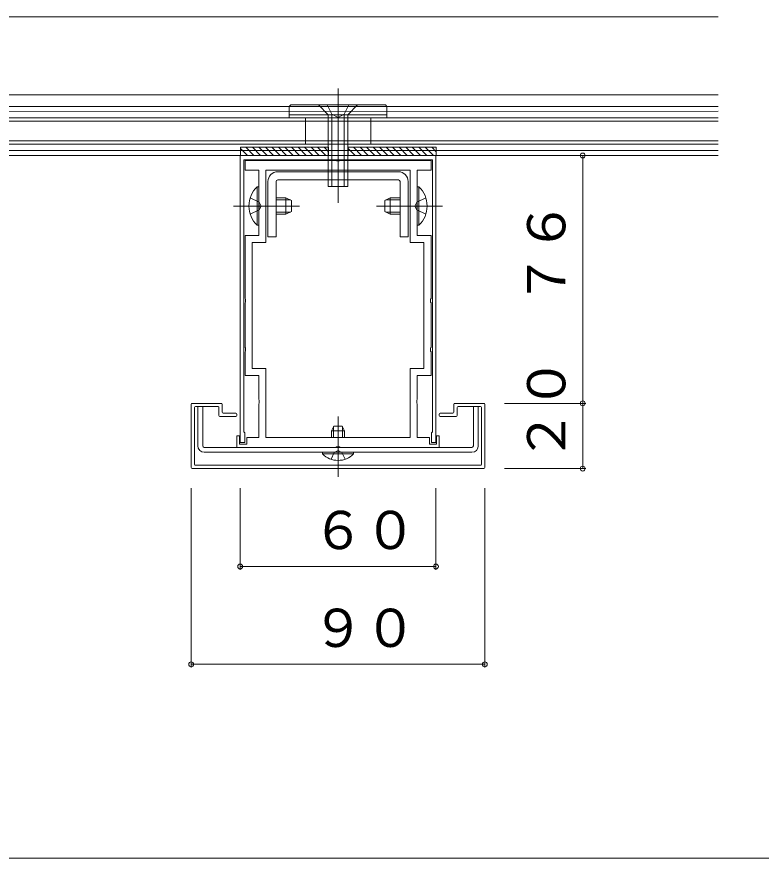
# Model space of a CAD drawing. Units: millimetres, scale not verified. Extents: x -2376 to -396, y -1680 to 1520.
# Drawn here: x -1919.5 to -1691.3, y -1680 to -1422.1 of the extents above; entities that cross this region are included whole.
import ezdxf
from ezdxf.enums import TextEntityAlignment as Align

# ---------------------------------------------------------------- set-up
doc = ezdxf.new("R2010")
doc.units = ezdxf.units.MM
doc.header["$LTSCALE"] = 8
doc.linetypes.add('CHAIN2', pattern=[12, 9, -1, 1, -1])
doc.linetypes.add('DASHED3', pattern=[4, 3, -1])
for name, color, linetype, lineweight in [('0-2_YKK_ZWAK', 7, 'Continuous', 9), ('0-4_YKK_D', 6, 'Continuous', 9), ('0-5_YKK_11', 7, 'Continuous', 9), ('0-6_YKK_12', 2, 'Continuous', 9), ('0-8_YKK_13', 4, 'DASHED3', 9)]:
    doc.layers.add(name, color=color, linetype=linetype, lineweight=lineweight)
doc.styles.add('ＭＳ ゴシック', font='')
doc.styles.get('ＭＳ ゴシック').set_extended_font_data('MS Gothic')

msp = doc.modelspace()

# ---------------------------------------------------------------- linework, layer by layer
at = {"layer": '0-2_YKK_ZWAK'}
msp.add_line((-396, -1680), (-2376, -1680), dxfattribs=at)
at = {"layer": '0-4_YKK_D'}
for p, q in [((-1784.886, -1464.563), (-1745, -1464.563)), ((-1770.003, -1540.562), (-1745, -1540.562)), ((-1770.003, -1540.562), (-1745, -1540.562)), ((-1770.001, -1560.562), (-1745, -1560.562)), ((-1866, -1566.514), (-1866, -1621.562)), ((-1851, -1566.522), (-1851, -1591.562)), ((-1791, -1566.551), (-1791, -1591.562)), ((-1776, -1566.559), (-1776, -1621.562)), ((-1791, -1590.562), (-1851, -1590.562)), ((-1866, -1620.562), (-1776, -1620.562))]:
    msp.add_line(p, q, dxfattribs=at)
msp.add_lwpolyline([(-1746, -1560.562), (-1746, -1540.562), (-1746, -1464.563)], dxfattribs=at)
for centre, start, end in [((-1746, -1464.563), 0, 180), ((-1746, -1464.563), 180, 0), ((-1746, -1540.562), 0, 180), ((-1746, -1540.562), 0, 180), ((-1746, -1540.562), 180, 0), ((-1746, -1540.562), 180, 0), ((-1746, -1560.562), 0, 180), ((-1746, -1560.562), 180, 0), ((-1851, -1590.562), 0, 180), ((-1851, -1590.562), 180, 0), ((-1791, -1590.562), 0, 180), ((-1791, -1590.562), 180, 0), ((-1866, -1620.562), 0, 180), ((-1776, -1620.562), 0, 180), ((-1866, -1620.562), 180, 0), ((-1776, -1620.562), 180, 0)]:
    msp.add_arc(centre, 0.75, start, end, dxfattribs=at)
at = {"layer": '0-5_YKK_11'}
for p, q in [((-1851, -1464.563), (-1851, -1552.561)), ((-1791, -1464.563), (-1851, -1464.563)), ((-1791, -1552.561), (-1791, -1464.563)), ((-1849.9, -1465.863), (-1792.1, -1465.863)), ((-1849.9, -1549.261), (-1849.9, -1465.863)), ((-1849.5, -1466.058), (-1849.5, -1469.058)), ((-1821.671, -1466.058), (-1849.5, -1466.058)), ((-1821.479, -1466.2), (-1821.671, -1466.058)), ((-1820.521, -1466.2), (-1821.479, -1466.2)), ((-1820.329, -1466.058), (-1820.521, -1466.2)), ((-1792.5, -1466.058), (-1820.329, -1466.058)), ((-1792.5, -1469.058), (-1792.5, -1466.058)), ((-1792.1, -1465.863), (-1792.1, -1549.261)), ((-1849.5, -1469.058), (-1845.3, -1469.058)), ((-1845.3, -1469.058), (-1845.3, -1479.387)), ((-1843.1, -1469.058), (-1843.1, -1491.257)), ((-1798.9, -1469.058), (-1843.1, -1469.058)), ((-1798.9, -1491.257), (-1798.9, -1469.058)), ((-1796.7, -1469.058), (-1792.5, -1469.058)), ((-1796.7, -1479.387), (-1796.7, -1469.058)), ((-1845.3, -1479.387), (-1845.157, -1479.578)), ((-1845.157, -1480.537), (-1845.3, -1480.728)), ((-1845.157, -1479.578), (-1845.157, -1480.537)), ((-1796.843, -1479.578), (-1796.7, -1479.387)), ((-1796.843, -1480.537), (-1796.843, -1479.578)), ((-1796.7, -1480.728), (-1796.843, -1480.537)), ((-1845.3, -1480.728), (-1845.3, -1489.058)), ((-1796.7, -1489.058), (-1796.7, -1480.728)), ((-1849.5, -1489.058), (-1849.5, -1508.387)), ((-1845.3, -1489.058), (-1849.5, -1489.058)), ((-1792.5, -1489.058), (-1796.7, -1489.058)), ((-1792.5, -1508.387), (-1792.5, -1489.058)), ((-1847.3, -1491.257), (-1847.3, -1529.858)), ((-1843.1, -1491.257), (-1847.3, -1491.257)), ((-1794.7, -1491.257), (-1798.9, -1491.257)), ((-1794.7, -1529.858), (-1794.7, -1491.257)), ((-1849.5, -1508.387), (-1849.357, -1508.578)), ((-1849.357, -1508.578), (-1849.357, -1509.537)), ((-1792.643, -1508.578), (-1792.5, -1508.387)), ((-1792.643, -1509.537), (-1792.643, -1508.578)), ((-1849.357, -1509.537), (-1849.5, -1509.728)), ((-1849.5, -1509.728), (-1849.5, -1523.387)), ((-1792.5, -1509.728), (-1792.643, -1509.537)), ((-1792.5, -1523.387), (-1792.5, -1509.728)), ((-1849.5, -1523.387), (-1849.357, -1523.578)), ((-1849.357, -1523.578), (-1849.357, -1524.537)), ((-1792.643, -1523.578), (-1792.5, -1523.387)), ((-1792.643, -1524.537), (-1792.643, -1523.578)), ((-1849.357, -1524.537), (-1849.5, -1524.728)), ((-1849.5, -1524.728), (-1849.5, -1532.057)), ((-1792.5, -1524.728), (-1792.643, -1524.537)), ((-1792.5, -1532.057), (-1792.5, -1524.728)), ((-1849.5, -1532.057), (-1845.3, -1532.057)), ((-1847.3, -1529.858), (-1843.1, -1529.858)), ((-1845.3, -1532.057), (-1845.3, -1539.387)), ((-1843.1, -1529.858), (-1843.1, -1551.057)), ((-1798.9, -1529.858), (-1794.7, -1529.858)), ((-1798.9, -1551.057), (-1798.9, -1529.858)), ((-1796.7, -1532.057), (-1792.5, -1532.057)), ((-1796.7, -1539.387), (-1796.7, -1532.057)), ((-1845.3, -1539.387), (-1845.157, -1539.578)), ((-1845.157, -1539.578), (-1845.157, -1540.537)), ((-1796.843, -1539.578), (-1796.7, -1539.387)), ((-1796.843, -1540.537), (-1796.843, -1539.578)), ((-1866, -1560.262), (-1866, -1540.862)), ((-1865.7, -1540.562), (-1856.8, -1540.562)), ((-1865, -1559.262), (-1865, -1541.862)), ((-1864.7, -1541.562), (-1857.8, -1541.562)), ((-1857.5, -1544.262), (-1857.5, -1541.862)), ((-1856.5, -1543.262), (-1856.5, -1540.862)), ((-1845.157, -1540.537), (-1845.3, -1540.728)), ((-1845.3, -1540.728), (-1845.3, -1551.057)), ((-1796.7, -1540.728), (-1796.843, -1540.537)), ((-1796.7, -1551.057), (-1796.7, -1540.728)), ((-1785.5, -1543.262), (-1785.5, -1540.862)), ((-1785.2, -1540.562), (-1776.3, -1540.562)), ((-1784.5, -1544.262), (-1784.5, -1541.862)), ((-1784.2, -1541.562), (-1777.3, -1541.562)), ((-1777, -1559.262), (-1777, -1541.862)), ((-1776, -1560.262), (-1776, -1540.862)), ((-1857.2, -1544.562), (-1852.3, -1544.562)), ((-1856.2, -1543.562), (-1852.3, -1543.562)), ((-1852, -1544.262), (-1852, -1543.862)), ((-1790, -1544.262), (-1790, -1543.862)), ((-1785.8, -1543.562), (-1789.7, -1543.562)), ((-1784.8, -1544.562), (-1789.7, -1544.562)), ((-1849.6, -1549.561), (-1849.9, -1549.261)), ((-1849.6, -1552.561), (-1849.6, -1549.561)), ((-1792.1, -1549.261), (-1792.4, -1549.561)), ((-1792.4, -1549.561), (-1792.4, -1552.561)), ((-1852, -1550.557), (-1852, -1554.058)), ((-1851.2, -1550.557), (-1852, -1550.557)), ((-1851.2, -1553.057), (-1851.2, -1550.557)), ((-1851, -1552.561), (-1849.6, -1552.561)), ((-1849, -1551.057), (-1849, -1553.057)), ((-1845.3, -1551.057), (-1849, -1551.057)), ((-1843.1, -1551.057), (-1798.9, -1551.057)), ((-1793, -1551.057), (-1796.7, -1551.057)), ((-1793, -1553.057), (-1793, -1551.057)), ((-1792.4, -1552.561), (-1791, -1552.561)), ((-1790.8, -1550.557), (-1790.8, -1553.057)), ((-1790, -1550.557), (-1790.8, -1550.557)), ((-1790, -1554.058), (-1790, -1550.557)), ((-1852, -1554.058), (-1821.671, -1554.058)), ((-1849, -1553.057), (-1851.2, -1553.057)), ((-1821.671, -1554.058), (-1821.479, -1553.915)), ((-1821.479, -1553.915), (-1820.521, -1553.915)), ((-1820.521, -1553.915), (-1820.329, -1554.058)), ((-1820.329, -1554.058), (-1790, -1554.058)), ((-1790.8, -1553.057), (-1793, -1553.057)), ((-1864.7, -1559.562), (-1777.3, -1559.562)), ((-1865.7, -1560.562), (-1776.3, -1560.562))]:
    msp.add_line(p, q, dxfattribs=at)
for centre, start, end in [((-1865.7, -1540.862), 90, 180), ((-1864.7, -1541.862), 90, 180), ((-1857.8, -1541.862), 0, 90), ((-1856.8, -1540.862), 0, 90), ((-1785.2, -1540.862), 90, 180), ((-1784.2, -1541.862), 90, 180), ((-1777.3, -1541.862), 0, 90), ((-1776.3, -1540.862), 0, 90), ((-1857.2, -1544.262), 180, 270), ((-1856.2, -1543.262), 180, 270), ((-1852.3, -1543.862), 0, 90), ((-1852.3, -1544.262), 270, 0), ((-1789.7, -1543.862), 90, 180), ((-1789.7, -1544.262), 180, 270), ((-1785.8, -1543.262), 270, 0), ((-1784.8, -1544.262), 270, 0), ((-1865.7, -1560.262), 180, 270), ((-1864.7, -1559.262), 180, 270), ((-1777.3, -1559.262), 270, 0), ((-1776.3, -1560.262), 270, 0)]:
    msp.add_arc(centre, 0.3, start, end, dxfattribs=at)
at = {"layer": '0-6_YKK_12'}
for p, q in [((-1704.5, -1422.058), (-2143.5, -1422.058)), ((-1704.5, -1445.958), (-2143.5, -1445.958)), ((-1704.493, -1449.531), (-2143.5, -1449.556)), ((-1704.493, -1451.032), (-2143.5, -1451.059)), ((-1704.5, -1463.058), (-2143.5, -1463.058)), ((-1704.5, -1464.558), (-2143.5, -1464.558)), ((-1704.5, -1464.558), (-1810.9, -1464.558))]:
    msp.add_line(p, q, dxfattribs=at)
at = {"layer": '0-8_YKK_13', "linetype": 'CHAIN2'}
for p, q in [((-1821, -1444.058), (-1821, -1479.057)), ((-1853.007, -1480.058), (-1832.781, -1480.058)), ((-1788.993, -1480.058), (-1809.219, -1480.058)), ((-1821, -1563.062), (-1821, -1544.562))]:
    msp.add_line(p, q, dxfattribs=at)
at = {"layer": '0-8_YKK_13', "linetype": 'Continuous'}
for p, q in [((-1836, -1449.557), (-1835.5, -1449.057)), ((-1836, -1449.557), (-1836, -1452.058)), ((-1836, -1449.557), (-1806, -1449.557)), ((-1806.5, -1449.057), (-1835.5, -1449.057)), ((-1806, -1449.557), (-1806.5, -1449.057)), ((-1806, -1452.058), (-1806, -1449.557)), ((-1836, -1452.058), (-1836, -1453.058)), ((-1806, -1452.058), (-1836, -1452.058)), ((-1836, -1452.058), (-1806, -1452.058)), ((-1806, -1453.058), (-1806, -1452.058)), ((-1704.5, -1454.058), (-2138.5, -1454.058)), ((-1704.5, -1453.058), (-2137.5, -1453.058)), ((-1836, -1453.058), (-1806, -1453.058)), ((-2138.5, -1460.057), (-1704.5, -1460.057)), ((-2137.5, -1461.057), (-1704.5, -1461.057)), ((-1850.9, -1464.558), (-1850.9, -1462.058)), ((-1850.9, -1462.058), (-1823.9, -1462.058)), ((-1848.773, -1464.558), (-1850.9, -1462.43)), ((-1846.773, -1464.558), (-1849.273, -1462.058)), ((-1844.773, -1464.558), (-1847.273, -1462.058)), ((-1842.773, -1464.558), (-1845.273, -1462.058)), ((-1840.773, -1464.558), (-1843.273, -1462.058)), ((-1838.773, -1464.558), (-1841.273, -1462.058)), ((-1836.773, -1464.558), (-1839.272, -1462.058)), ((-1834.773, -1464.558), (-1837.272, -1462.058)), ((-1832.773, -1464.558), (-1835.272, -1462.058)), ((-1830.773, -1464.558), (-1833.272, -1462.058)), ((-1828.773, -1464.558), (-1831.272, -1462.058)), ((-1826.773, -1464.558), (-1829.272, -1462.058)), ((-1824.773, -1464.558), (-1827.273, -1462.058)), ((-1823.9, -1463.431), (-1825.273, -1462.058)), ((-1823.9, -1464.558), (-1823.9, -1462.058)), ((-1817.9, -1464.558), (-1817.9, -1462.058)), ((-1817.9, -1462.058), (-1790.9, -1462.059)), ((-1815.773, -1464.558), (-1817.9, -1462.431)), ((-1813.773, -1464.558), (-1816.273, -1462.058)), ((-1811.773, -1464.558), (-1814.273, -1462.058)), ((-1809.773, -1464.558), (-1812.273, -1462.058)), ((-1807.773, -1464.558), (-1810.273, -1462.058)), ((-1805.773, -1464.558), (-1808.273, -1462.058)), ((-1803.773, -1464.558), (-1806.273, -1462.058)), ((-1801.773, -1464.558), (-1804.273, -1462.058)), ((-1799.773, -1464.558), (-1802.273, -1462.058)), ((-1797.773, -1464.558), (-1800.273, -1462.058)), ((-1795.773, -1464.558), (-1798.273, -1462.058)), ((-1793.773, -1464.558), (-1796.273, -1462.058)), ((-1791.773, -1464.559), (-1794.273, -1462.058)), ((-1790.9, -1463.431), (-1792.273, -1462.058)), ((-1790.9, -1464.559), (-1790.9, -1462.059)), ((-1850.9, -1464.558), (-1823.9, -1464.558)), ((-1817.9, -1464.558), (-1790.9, -1464.559)), ((-1802.5, -1469.558), (-1839.5, -1469.558)), ((-1842.5, -1472.557), (-1842.5, -1489.557)), ((-1840, -1472.557), (-1840, -1489.557)), ((-1802.5, -1472.057), (-1839.5, -1472.057)), ((-1802, -1472.557), (-1802, -1489.557)), ((-1799.5, -1472.557), (-1799.5, -1489.557)), ((-1845.3, -1474.157), (-1845.3, -1482.558)), ((-1796.7, -1474.157), (-1796.191, -1474.157)), ((-1796.7, -1474.157), (-1796.7, -1482.558)), ((-1796.191, -1474.157), (-1796.191, -1482.558)), ((-1847.911, -1477.558), (-1845.133, -1478.913)), ((-1845.809, -1485.957), (-1845.809, -1477.558)), ((-1845.3, -1485.957), (-1845.3, -1477.558)), ((-1840, -1477.558), (-1837, -1477.558)), ((-1837, -1477.558), (-1835.3, -1478.357)), ((-1837, -1482.558), (-1837, -1477.558)), ((-1805, -1477.558), (-1806.7, -1478.357)), ((-1802, -1477.558), (-1805, -1477.558)), ((-1805, -1482.558), (-1805, -1477.558)), ((-1794.089, -1477.558), (-1796.867, -1478.913)), ((-1796.7, -1485.957), (-1796.7, -1477.558)), ((-1796.191, -1485.957), (-1796.191, -1477.558)), ((-1845.133, -1478.913), (-1844.524, -1480.058)), ((-1845.133, -1481.203), (-1844.524, -1480.058)), ((-1835.61, -1478.212), (-1840, -1478.212)), ((-1835.3, -1478.357), (-1835.3, -1481.757)), ((-1806.7, -1478.357), (-1806.7, -1481.757)), ((-1806.39, -1478.212), (-1802, -1478.212)), ((-1796.867, -1478.913), (-1797.476, -1480.058)), ((-1796.867, -1481.203), (-1797.476, -1480.058)), ((-1847.911, -1482.558), (-1845.133, -1481.203)), ((-1835.61, -1481.903), (-1840, -1481.903)), ((-1837, -1482.558), (-1840, -1482.558)), ((-1837, -1482.558), (-1835.3, -1481.757)), ((-1805, -1482.558), (-1806.7, -1481.757)), ((-1806.39, -1481.903), (-1802, -1481.903)), ((-1805, -1482.558), (-1802, -1482.558)), ((-1794.089, -1482.558), (-1796.867, -1481.203)), ((-1845.3, -1485.957), (-1845.809, -1485.957)), ((-1796.7, -1485.957), (-1796.191, -1485.957)), ((-1840, -1489.557), (-1842.5, -1489.557)), ((-1799.5, -1489.557), (-1802, -1489.557)), ((-1864, -1541.562), (-1862.5, -1541.562)), ((-1864, -1541.562), (-1864, -1553.562)), ((-1862.5, -1541.562), (-1862.5, -1553.562)), ((-1778, -1541.562), (-1778, -1553.562)), ((-1823, -1548.962), (-1822.3, -1547.562)), ((-1819.7, -1547.562), (-1822.3, -1547.562)), ((-1819, -1548.962), (-1819.7, -1547.562)), ((-1823, -1548.962), (-1819, -1548.962)), ((-1823, -1548.962), (-1823, -1551.057)), ((-1822.346, -1547.653), (-1822.346, -1551.057)), ((-1819.654, -1547.653), (-1819.654, -1551.057)), ((-1819, -1551.057), (-1819, -1548.962)), ((-1780, -1554.062), (-1862, -1554.062)), ((-1780, -1555.562), (-1862, -1555.562)), ((-1825.75, -1555.562), (-1819, -1555.562)), ((-1816.25, -1555.562), (-1823, -1555.562))]:
    msp.add_line(p, q, dxfattribs=at)
at = {"layer": '0-8_YKK_13'}
for p, q in [((-1827, -1449.057), (-1824, -1452.058)), ((-1815, -1449.057), (-1827, -1449.057)), ((-1824.3, -1449.057), (-1822.9, -1451.928)), ((-1817.7, -1449.057), (-1819.1, -1451.928)), ((-1815, -1449.057), (-1818, -1452.058)), ((-1818, -1452.058), (-1824, -1452.058)), ((-1824, -1452.058), (-1824, -1474.057)), ((-1822.914, -1474.057), (-1822.914, -1452.058)), ((-1822.9, -1451.928), (-1821, -1452.938)), ((-1819.1, -1451.928), (-1821, -1452.938)), ((-1819.086, -1474.057), (-1819.086, -1452.058)), ((-1818, -1474.057), (-1818, -1452.058)), ((-1831, -1453.058), (-1831, -1461.057)), ((-1811, -1453.058), (-1811, -1461.057)), ((-1824, -1474.057), (-1818, -1474.057)), ((-1822.145, -1555.645), (-1821, -1555.036)), ((-1819.855, -1555.645), (-1821, -1555.036)), ((-1823.15, -1557.705), (-1822.145, -1555.645)), ((-1818.85, -1557.705), (-1819.855, -1555.645))]:
    msp.add_line(p, q, dxfattribs=at)
at = {"layer": '0-8_YKK_13', "linetype": 'Continuous'}
for points in [[(-1845.3, -1474.157), (-1845.809, -1474.157), (-1845.809, -1482.558)], [(-1778, -1541.562), (-1779.5, -1541.562), (-1779.5, -1553.562)], [(-1825.75, -1555.562), (-1825.75, -1556.071), (-1819, -1556.071)], [(-1816.25, -1555.562), (-1816.25, -1556.071), (-1823, -1556.071)]]:
    msp.add_lwpolyline(points, dxfattribs=at)
for centre, radius, start, end in [((-1839.5, -1472.557), 3, 90, 180), ((-1802.5, -1472.557), 3, 0, 90), ((-1839.5, -1472.557), 0.5, 90, 180), ((-1802.5, -1472.557), 0.5, 0, 90), ((-1840.068, -1480.058), 8.232, 134.21889, 225.7811), ((-1801.932, -1480.058), 8.232, 314.21889, 45.7811), ((-1862, -1553.562), 2, 180, 270), ((-1862, -1553.562), 0.5, 180, 270), ((-1780, -1553.562), 2, 270, 0), ((-1780, -1553.562), 0.5, 270, 0), ((-1821, -1551.4), 6.661, 224.51495, 315.48503)]:
    msp.add_arc(centre, radius, start, end, dxfattribs=at)

# ---------------------------------------------------------------- texts
at = {"layer": '0-4_YKK_D', "color": 4, "style": 'ＭＳ ゴシック'}
for s, p in [('７６', (-1747.8, -1510.525)), ('２０', (-1747.8, -1558.525))]:
    msp.add_text(s, height=11.73, rotation=90, dxfattribs=at).set_placement(p, align=Align.BOTTOM_LEFT)
for s, p in [('６０', (-1828.963, -1588.762)), ('９０', (-1828.963, -1618.762))]:
    msp.add_text(s, height=11.73, dxfattribs=at).set_placement(p, align=Align.BOTTOM_LEFT)

doc.saveas('drawing.dxf')
